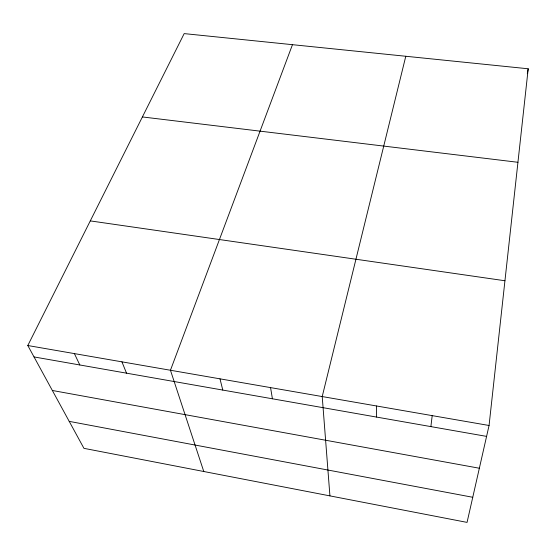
<?xml version="1.0" encoding="UTF-8"?>
<svg xmlns="http://www.w3.org/2000/svg" width="556" height="556" viewBox="0 0 556 556"><rect width="100%" height="100%" fill="white"/><g stroke="black" fill="none" stroke-linecap="round" stroke-linejoin="round"><path stroke-width="0.83" d="M376.398 417.042L376.6 405.991M489.065 425.486L528.2 68.777L184.175 33.61L27.8 345.526L83.942 448.338L467.054 522.39L489.065 425.486L27.8 345.526M430.886 426.612L432.2 415.624M527.31 73.705L528.2 68.777M405.79 56.267L322.216 396.56L329.93 495.882M292.463 44.682L170.456 370.254L203.774 471.502M142.399 116.941L517.942 162.289M90.281 220.892L504.945 280.752M34.027 356.931L486.583 436.39M52.34 390.472L479.355 468.235M69.215 421.365L472.76 497.279M74.393 353.602L79.814 364.965M121.931 361.845L126.518 373.166M219.988 378.838L222.789 390.076M270.563 387.608L272.419 398.784"/></g></svg>
